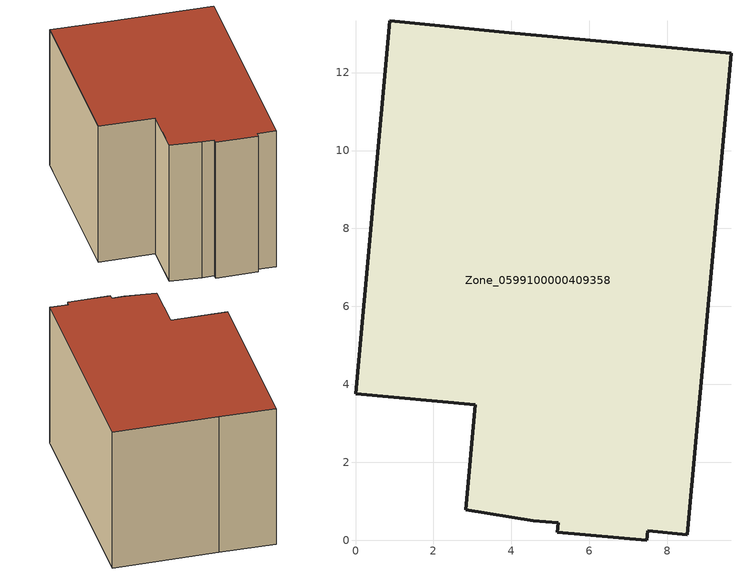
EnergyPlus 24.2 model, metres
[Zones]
Zone_0599100000409358
 floor ground (C_G): 7.47,0 5.18,0.21 5.2,0.45 4.55,0.51 2.83,0.79 3.07,3.48 0,3.76 0.88,13.33 3.94,13.02 9.63,12.49 8.51,0.15 7.49,0.24 z0
 wall outside (C_F): 3.94,13.02 0.88,13.33 0,3.76 3.07,3.48 2.83,0.79 4.55,0.51 5.2,0.45 5.18,0.21 7.47,0 7.49,0.24 8.51,0.15 9.63,12.49 3.94,13.02 z0:8.37
 roof outside (C_R): 4.55,0.51 5.2,0.45 5.18,0.21 7.47,0 7.49,0.24 8.51,0.15 9.63,12.49 3.94,13.02 0.88,13.33 0,3.76 3.07,3.48 2.83,0.79 z8.37
[BUILDING]
Pand.0599100000409358: North Axis=0; Terrain=City; Loads Convergence Tolerance Value=0.04; Temperature Convergence Tolerance Value=0.4; Solar Distribution=FullExterior; Maximum Number of Warmup Days=25; Minimum Number of Warmup Days=1
[Site:Location]
Rotterdam.The.Hague.AP_ZH_NLD Design_Conditions: Latitude=51.96; Longitude=4.45; Time Zone=1; Elevation=-4.5
[SITE:GROUNDTEMPERATURE:BUILDINGSURFACE]
18, 18, 18, 18, 18, 18, 18, 18, 18, 18, 18, 18
[MATERIAL] Thermal Absorptance=0.9; Solar Absorptance=0.7; Visible Absorptance=0.7
Name | Roughness | Thickness | Conductivity | Density | Specific Heat
G.TC.1992-2005 | MediumSmooth | 0.15 | 0.06 | 540 | 1210
F.TC.1992-2005 | Rough | 0.3 | 0.12 | 1920 | 840
R.TC.1992-2005 | MediumRough | 0.2 | 0.08 | 1500 | 1000
[CONSTRUCTION]
C_G: G.TC.1992-2005
C_F: F.TC.1992-2005
C_R: R.TC.1992-2005
[ZONE]
Zone_0599100000409358: Type=1; Multiplier=1; Ceiling Height=Autocalculate; Volume=Autocalculate; Floor Area=autocalculate; Part of Total Floor Area=Yes
[ZONEINFILTRATION:DESIGNFLOWRATE]
Infil_Zone_0599100000409358: Zone or ZoneList or Space or SpaceList=Zone_0599100000409358; Schedule=AlwaysOn; Design Flow Rate Calculation Method=Flow/Area; Flow Rate per Floor Area=0.0015; Constant Term Coefficient=1; Temperature Term Coefficient=0; Velocity Term Coefficient=0; Velocity Squared Term Coefficient=0
[HVACTEMPLATE:ZONE:IDEALLOADSAIRSYSTEM]
Zone_0599100000409358: Maximum Heating Supply Air Temperature=50; Minimum Cooling Supply Air Temperature=13; Maximum Heating Supply Air Humidity Ratio=0.0156; Minimum Cooling Supply Air Humidity Ratio=0.0077; Heating Limit=NoLimit; Cooling Limit=NoLimit; Dehumidification Control Type=ConstantSensibleHeatRatio; Cooling Sensible Heat Ratio=0.7; Dehumidification Setpoint=60; Humidification Control Type=None; Humidification Setpoint=30; Outdoor Air Method=None; Outdoor Air Flow Rate per Person=0.00944; Outdoor Air Flow Rate per Zone Floor Area=0; Outdoor Air Flow Rate per Zone=0; Demand Controlled Ventilation Type=None; Outdoor Air Economizer Type=NoEconomizer; Heat Recovery Type=None; Sensible Heat Recovery Effectiveness=0.7; Latent Heat Recovery Effectiveness=0.65
[ZONECONTROL:THERMOSTAT]
ThermostatControl_Zone_0599100000409358: Zone or ZoneList=Zone_0599100000409358; Control Type Schedule=DualSetpointControlType; Control 1=Thermostat_Zone_0599100000409358; Temperature Difference Between Cutout And Setpoint=0
[THERMOSTATSETPOINT:DUALSETPOINT]
Thermostat_Zone_0599100000409358: Heating Setpoint Temperature Schedule=HeatingSetpoint_Zone_0599100000409358; Cooling Setpoint Temperature Schedule=CoolingSetpoint_Zone_0599100000409358
[SCHEDULE:COMPACT]
HeatingSetpoint_Zone_0599100000409358: Through: 12/31, For: AllDays, Until: 24:00, 21
CoolingSetpoint_Zone_0599100000409358: Through: 12/31, For: AllDays, Until: 24:00, 24
DualSetpointControlType: Through: 12/31, For: AllDays, Until: 24:00, 4
AlwaysOn: Through: 12/31, For: AllDays, Until: 24:00, 1
